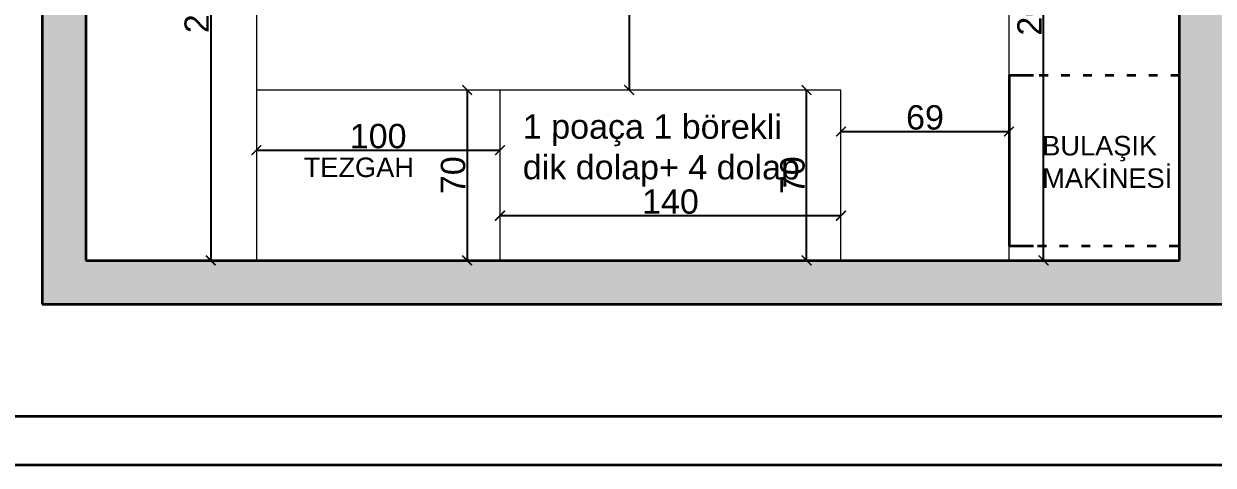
# Model space of a CAD drawing. Header units: millimetres. Extents: x 44201 to 173522, y 14677 to 20075.
# Drawn here: x 172458.9 to 172947.2, y 14677.4 to 14858.7 of the extents above; entities that cross this region are included whole.
import ezdxf

# ---------------------------------------------------------------- set-up
doc = ezdxf.new("R2010")
doc.units = ezdxf.units.MM
doc.linetypes.add('ACAD_ISO03W100', pattern=[30, 12, -18])
for name, color, linetype, lineweight in [('duvar', 7, 'Continuous', 35), ('tefriş', 252, 'Continuous', 13), ('ölçüler', 143, 'Continuous', 5)]:
    doc.layers.add(name, color=color, linetype=linetype, lineweight=lineweight)
doc.layers.add('yazi', color=74, linetype='Continuous')
doc.styles.get("Standard").update_dxf_attribs({"font": 'Arial.ttf'})
doc.dimstyles.new('ISO-25', dxfattribs={"dimtxt": 10, "dimasz": 4, "dimexe": 1.25, "dimexo": 0.625, "dimtad": 1, "dimtxsty": 'Standard', "dimblk": 'ARCHTICK', "dimcen": 2.5, "dimse1": 1, "dimse2": 1, "dimadec": 0, "dimazin": 0, "dimtfac": 1, "dimtmove": 0, "dimatfit": 3, "dimldrblk": 'ARCHTICK', "dimfxl": 1, "dimarcsym": 0})

# ---------------------------------------------------------------- blocks, each defined once
blk = doc.blocks.new('A$C40F560AD')
at = {"layer": 'duvar', "linetype": 'ACAD_ISO03W100', "ltscale": 0.3}
for points in [[(5, 11.74), (5, 70)], [(75, 70), (75, 11.51)]]:
    blk.add_lwpolyline(points, dxfattribs=at)
at = {"layer": 'duvar'}
blk.add_lwpolyline([(75, 10), (75, 0), (5, 0), (5, 10)], dxfattribs=at)
blk = doc.blocks.new('_ArchTick')
at = {"color": 0, "linetype": 'ByBlock', "const_width": 0.15}
blk.add_lwpolyline([(-0.5, -0.5), (0.5, 0.5)], dxfattribs=at)
blk = doc.blocks.new('*D436')
at = {"layer": 'Defpoints', "color": 0, "transparency": 16777216}
for p in [(172863.39, 14969.52), (172877.59, 14969.52), (172863.39, 14761.52)]:
    blk.add_point(p, dxfattribs=at)
at = {"layer": 'ölçüler', "color": 0, "lineweight": -2, "transparency": 16777216}
blk.add_line((172877.59, 14761.52), (172877.59, 14969.52), dxfattribs=at)
at = {"layer": 'ölçüler', "color": 0, "lineweight": -2, "transparency": 16777216, "xscale": 4, "yscale": 4, "zscale": 4}
for p, rotation in [((172877.59, 14969.52), 90), ((172877.59, 14761.52), 270)]:
    blk.add_blockref('_ArchTick', p, dxfattribs=dict(at, rotation=rotation))
at = {"layer": 'ölçüler', "color": 0, "transparency": 16777216, "insert": (172871.86, 14865.52), "char_height": 10, "attachment_point": 5, "rotation": 90}
blk.add_mtext('208', dxfattribs=at)
blk = doc.blocks.new('*D438')
at = {"layer": 'Defpoints', "color": 0, "transparency": 16777216}
for p in [(172654.39, 14786.58), (172794.39, 14786.58), (172654.39, 14779.9)]:
    blk.add_point(p, dxfattribs=at)
at = {"layer": 'ölçüler', "color": 0, "lineweight": -2, "transparency": 16777216}
blk.add_line((172794.39, 14779.9), (172654.39, 14779.9), dxfattribs=at)
at = {"layer": 'ölçüler', "color": 0, "lineweight": -2, "transparency": 16777216, "xscale": 4, "yscale": 4, "zscale": 4}
for p, rotation in [((172654.39, 14779.9), 179.9999999999762), ((172794.39, 14779.9), 359.9999999999762)]:
    blk.add_blockref('_ArchTick', p, dxfattribs=dict(at, rotation=rotation))
at = {"layer": 'ölçüler', "color": 0, "transparency": 16777216, "insert": (172724.39, 14785.63), "char_height": 10, "attachment_point": 5}
blk.add_mtext('140', dxfattribs=at)
blk = doc.blocks.new('*D440')
at = {"layer": 'Defpoints', "color": 0, "transparency": 16777216}
for p in [(172541.26, 14971.52), (172535.66, 14761.52), (172541.26, 14761.52)]:
    blk.add_point(p, dxfattribs=at)
at = {"layer": 'ölçüler', "color": 0, "lineweight": -2, "transparency": 16777216}
blk.add_line((172535.66, 14971.52), (172535.66, 14761.52), dxfattribs=at)
at = {"layer": 'ölçüler', "color": 0, "lineweight": -2, "transparency": 16777216, "xscale": 4, "yscale": 4, "zscale": 4}
for p, rotation in [((172535.66, 14971.52), 90), ((172535.66, 14761.52), 270)]:
    blk.add_blockref('_ArchTick', p, dxfattribs=dict(at, rotation=rotation))
at = {"layer": 'ölçüler', "color": 0, "transparency": 16777216, "insert": (172529.93, 14866.52), "char_height": 10, "attachment_point": 5, "rotation": 90}
blk.add_mtext('210', dxfattribs=at)
blk = doc.blocks.new('*D416')
at = {"layer": 'Defpoints', "color": 0, "transparency": 16777216}
for p in [(172776.09, 14831.52), (172780.27, 14831.52), (172776.09, 14761.52)]:
    blk.add_point(p, dxfattribs=at)
at = {"layer": 'ölçüler', "color": 0, "lineweight": -2, "transparency": 16777216}
blk.add_line((172780.27, 14761.52), (172780.27, 14831.52), dxfattribs=at)
at = {"layer": 'ölçüler', "color": 0, "lineweight": -2, "transparency": 16777216, "xscale": 4, "yscale": 4, "zscale": 4}
for p, rotation in [((172780.27, 14831.52), 90), ((172780.27, 14761.52), 270)]:
    blk.add_blockref('_ArchTick', p, dxfattribs=dict(at, rotation=rotation))
at = {"layer": 'ölçüler', "color": 0, "transparency": 16777216, "insert": (172774.54, 14796.52), "char_height": 10, "attachment_point": 5, "rotation": 90}
blk.add_mtext('70', dxfattribs=at)
blk = doc.blocks.new('*D419')
at = {"layer": 'Defpoints', "color": 0, "transparency": 16777216}
for p in [(172705.26, 14921.52), (172705.26, 14831.52), (172707.44, 14831.52)]:
    blk.add_point(p, dxfattribs=at)
at = {"layer": 'ölçüler', "color": 0, "lineweight": -2, "transparency": 16777216}
blk.add_line((172707.44, 14921.52), (172707.44, 14831.52), dxfattribs=at)
at = {"layer": 'ölçüler', "color": 0, "lineweight": -2, "transparency": 16777216, "xscale": 4, "yscale": 4, "zscale": 4}
for p, rotation in [((172707.44, 14921.52), 90), ((172707.44, 14831.52), 270)]:
    blk.add_blockref('_ArchTick', p, dxfattribs=dict(at, rotation=rotation))
at = {"layer": 'ölçüler', "color": 0, "transparency": 16777216, "insert": (172701.71, 14876.52), "char_height": 10, "attachment_point": 5, "rotation": 90}
blk.add_mtext('90', dxfattribs=at)
blk = doc.blocks.new('*D476')
at = {"layer": 'Defpoints', "color": 0, "transparency": 16777216}
for p in [(172554.39, 14817.71), (172654.39, 14817.71), (172654.39, 14806.8)]:
    blk.add_point(p, dxfattribs=at)
at = {"layer": 'ölçüler', "color": 0, "lineweight": -2, "transparency": 16777216}
blk.add_line((172554.39, 14806.8), (172654.39, 14806.8), dxfattribs=at)
at = {"layer": 'ölçüler', "color": 0, "lineweight": -2, "transparency": 16777216, "xscale": 4, "yscale": 4, "zscale": 4, "rotation": 180}
blk.add_blockref('_ArchTick', (172554.39, 14806.8), dxfattribs=at)
at = {"layer": 'ölçüler', "color": 0, "lineweight": -2, "transparency": 16777216, "xscale": 4, "yscale": 4, "zscale": 4}
blk.add_blockref('_ArchTick', (172654.39, 14806.8), dxfattribs=at)
at = {"layer": 'ölçüler', "color": 0, "transparency": 16777216, "insert": (172604.39, 14812.53), "char_height": 10, "attachment_point": 5}
blk.add_mtext('100', dxfattribs=at)
blk = doc.blocks.new('*D499')
at = {"layer": 'Defpoints', "color": 0, "transparency": 16777216}
for p in [(172794.39, 14819.76), (172863.39, 14819.76), (172863.39, 14814.48)]:
    blk.add_point(p, dxfattribs=at)
at = {"layer": 'ölçüler', "color": 0, "lineweight": -2, "transparency": 16777216}
blk.add_line((172794.39, 14814.48), (172863.39, 14814.48), dxfattribs=at)
at = {"layer": 'ölçüler', "color": 0, "lineweight": -2, "transparency": 16777216, "xscale": 4, "yscale": 4, "zscale": 4, "rotation": 180}
blk.add_blockref('_ArchTick', (172794.39, 14814.48), dxfattribs=at)
at = {"layer": 'ölçüler', "color": 0, "lineweight": -2, "transparency": 16777216, "xscale": 4, "yscale": 4, "zscale": 4}
blk.add_blockref('_ArchTick', (172863.39, 14814.48), dxfattribs=at)
at = {"layer": 'ölçüler', "color": 0, "transparency": 16777216, "insert": (172828.89, 14820.21), "char_height": 10, "attachment_point": 5}
blk.add_mtext('69', dxfattribs=at)
blk = doc.blocks.new('*D502')
at = {"layer": 'Defpoints', "color": 0, "transparency": 16777216}
for p in [(172636.68, 14831.52), (172636.68, 14761.52), (172640.91, 14761.52)]:
    blk.add_point(p, dxfattribs=at)
at = {"layer": 'ölçüler', "color": 0, "lineweight": -2, "transparency": 16777216}
blk.add_line((172640.91, 14831.52), (172640.91, 14761.52), dxfattribs=at)
at = {"layer": 'ölçüler', "color": 0, "lineweight": -2, "transparency": 16777216, "xscale": 4, "yscale": 4, "zscale": 4}
for p, rotation in [((172640.91, 14831.52), 90), ((172640.91, 14761.52), 270)]:
    blk.add_blockref('_ArchTick', p, dxfattribs=dict(at, rotation=rotation))
at = {"layer": 'ölçüler', "color": 0, "transparency": 16777216, "insert": (172635.18, 14796.52), "char_height": 10, "attachment_point": 5, "rotation": 90}
blk.add_mtext('70', dxfattribs=at)

msp = doc.modelspace()

# ---------------------------------------------------------------- hatches: boundary and pattern name
at = {"layer": 'duvar'}
h = msp.add_hatch(color=251, dxfattribs=at)
h.dxf.hatch_style = 1
h.paths.add_polyline_path([(172483.391, 15660.522), (172466.391, 15660.522), (172466.391, 15445.522), (172483.391, 15445.522)])
h.paths.add_polyline_path([(172524.391, 15180.522), (172483.391, 15180.522), (172483.391, 15260.522), (172466.391, 15260.522), (172466.391, 15039.522), (172484.391, 15039.522), (172484.391, 15119.522), (172524.391, 15119.522), (172524.391, 15165.522)])
h.paths.add_polyline_path([(172951.391, 15006.522), (173217.391, 15006.522), (173217.391, 15184.522), (173156.391, 15184.522), (173138.391, 15184.522), (172934.391, 15184.522), (172934.391, 15110.522), (172952.391, 15110.522), (172952.391, 15166.522), (173035.391, 15166.522), (173035.391, 15119.522), (173115.391, 15119.522), (173115.391, 15166.522), (173199.391, 15166.522), (173199.391, 15024.522), (172989.391, 15024.522), (172933.391, 15024.522), (172933.391, 14761.522), (172484.391, 14761.522), (172484.391, 14865.522), (172466.391, 14865.522), (172466.391, 14743.522), (172951.391, 14743.522)])

# ---------------------------------------------------------------- linework, layer by layer
for p, q in [((172933.391, 14761.522), (172933.391, 15024.522)), ((172466.391, 14865.522), (172466.391, 14743.522)), ((172484.391, 14865.522), (172484.391, 14761.522)), ((172484.391, 14761.522), (172933.391, 14761.522)), ((172466.391, 14743.522), (172951.391, 14743.522))]:
    msp.add_line(p, q, dxfattribs=at)
for points in [[(172197.415, 17551.435), (173522.092, 17551.435), (173522.092, 14677.411), (172197.415, 14677.411)], [(172217.415, 17531.435), (173502.092, 17531.435), (173502.092, 14697.411), (172217.415, 14697.411)]]:
    msp.add_lwpolyline(points, close=True, dxfattribs=at)
at = {"layer": 'tefriş'}
for p, q in [((172863.391, 14761.522), (172863.391, 15019.522)), ((172658.823, 14831.522), (172554.391, 14831.522))]:
    msp.add_line(p, q, dxfattribs=at)
for points in [[(172554.391, 14971.522), (172554.391, 14761.522), (172484.391, 14761.522), (172484.391, 14971.522)], [(172794.393, 14831.522), (172654.393, 14831.522), (172654.393, 14761.522), (172794.393, 14761.522)]]:
    msp.add_lwpolyline(points, close=True, dxfattribs=at)

# ---------------------------------------------------------------- block references
at = {"layer": 'tefriş', "xscale": -1, "rotation": 270}
msp.add_blockref('A$C40F560AD', (172863.391, 14762.522), dxfattribs=at)

# ---------------------------------------------------------------- texts
at = {"layer": 'yazi', "lineweight": 25, "insert": (172663.758, 14791.851), "char_height": 10, "attachment_point": 7, "rotation": 359.95124}
msp.add_mtext_dynamic_manual_height_columns('1 poaça 1 börekli \\Pdik dolap+ 4 dolap', width=123.87564, gutter_width=58.688, heights=[0], dxfattribs=at)
at = {"layer": 'yazi', "lineweight": 25, "char_height": 8, "attachment_point": 7}
for s, insert in [('BULAŞIK \\PMAKİNESİ', (172876.999, 14791.194)), ('TEZGAH', (172573.772, 14795.651))]:
    msp.add_mtext_dynamic_manual_height_columns(s, width=103.65252, gutter_width=12.5, heights=[0], dxfattribs=dict(at, insert=insert))

# ---------------------------------------------------------------- dimensions: what is measured, and where the dimension line sits
at = {"layer": 'ölçüler'}
for p1, p2, distance, picture, middle in [((172541.259, 14971.522), (172541.259, 14761.522), -5.602, '*D440', (172529.926, 14866.522)), ((172863.391, 14761.522), (172863.391, 14969.522), -14.196, '*D436', (172871.856, 14865.522)), ((172705.257, 14921.522), (172705.257, 14831.522), 2.181, '*D419', (172701.707, 14876.522)), ((172636.684, 14831.522), (172636.684, 14761.522), 4.231, '*D502', (172635.184, 14796.522)), ((172776.086, 14761.522), (172776.086, 14831.522), -4.183, '*D416', (172774.539, 14796.522)), ((172794.393, 14819.765), (172863.391, 14819.765), -5.288, '*D499', (172828.892, 14820.208)), ((172554.391, 14817.705), (172654.393, 14817.705), -10.908, '*D476', (172604.392, 14812.528)), ((172794.393, 14786.585), (172654.393, 14786.585), 6.689, '*D438', (172724.393, 14785.627))]:
    dim = msp.add_aligned_dim(p1=p1, p2=p2, distance=distance, dimstyle='ISO-25', dxfattribs=at)
    dim.commit()
    dim.dimension.update_dxf_attribs({"geometry": picture, "text_midpoint": middle})

doc.saveas('drawing.dxf')
